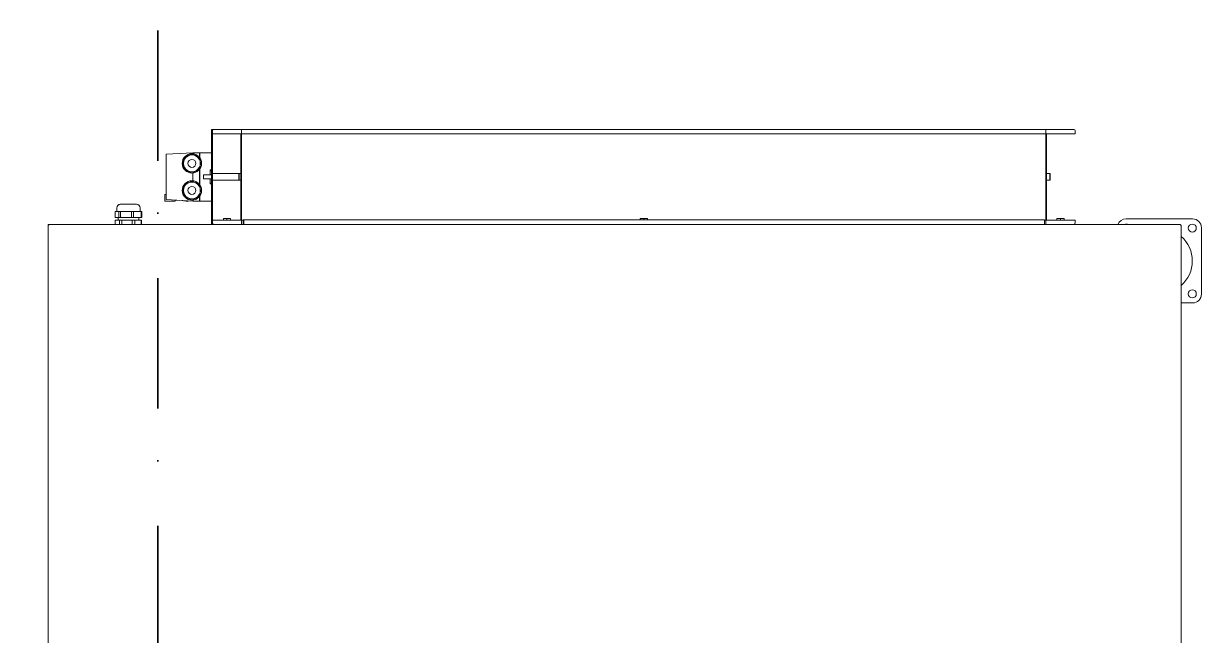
# Model space of a CAD drawing. Header units: millimetres. Extents: x 1322820 to 1391563, y 1051909 to 1098256.
# Drawn here: x 1365897 to 1367490, y 1083655 to 1084484 of the extents above; entities that cross this region are included whole.
import ezdxf
from ezdxf.enums import TextEntityAlignment as Align

# ---------------------------------------------------------------- set-up
doc = ezdxf.new("R2010")
doc.units = ezdxf.units.MM
doc.header["$MEASUREMENT"] = 0
doc.linetypes.add('AStair_dashed', pattern=[1800, 800, -1000])
doc.linetypes.add('Dot & Dashed', pattern=[335.138881, 176.388884, -88.194442, 0, -70.555556])
doc.layers.get('0').update_dxf_attribs({"true_color": 0x787878})
for name, color, linetype, lineweight, true_color in [('instalatii - echipamente_Pen_No__21', 7, 'Continuous', 20, 0x787878), ('New_arhitectura - axe_Pen_No__201', 7, 'Continuous', 35, 0x787878), ('New_instalatii - echipamente_Pen_No__21', 7, 'Continuous', 20, 0x787878)]:
    doc.layers.add(name, color=color, linetype=linetype, lineweight=lineweight, true_color=true_color)
doc.layers.add('New_arhitectura - axe', color=7, linetype='Continuous', true_color=0x787878)
doc.styles.add('GENERATED_STYLE_1', font='arialbd.ttf')

# ---------------------------------------------------------------- blocks, each defined once
blk = doc.blocks.new('Standard grid marker')
at = {"layer": 'New_arhitectura - axe_Pen_No__201', "linetype": 'Dot & Dashed', "lineweight": 35}
blk.add_line((1000, 0), (43350, 0), dxfattribs=at)
at = {"layer": 'New_arhitectura - axe_Pen_No__201', "lineweight": 35, "style": 'GENERATED_STYLE_1'}
for tag, p in [('AC_MarkerText_1_0', (-106.1, 7.1)), ('AC_MarkerText_1_1', (44456, 7.1))]:
    blk.add_attdef(tag, text='', height=125, rotation=270, dxfattribs=at).set_placement(p, align=Align.MIDDLE_CENTER)
blk = doc.blocks.new('terasa')
at = {"layer": 'instalatii - echipamente_Pen_No__21', "linetype": 'Continuous', "lineweight": 20}
for p, q in [((1366152.467, 1084340.43), (1366151.478, 1084340.43)), ((1366151.478, 1084211.858), (1366151.478, 1084340.43)), ((1366152.467, 1084340.43), (1366152.467, 1084338.452)), ((1366152.467, 1084338.452), (1366152.467, 1084334.496)), ((1366154.445, 1084334.496), (1366152.467, 1084334.496)), ((1366152.467, 1084334.496), (1366152.467, 1084217.792)), ((1366192.028, 1084340.43), (1366154.445, 1084340.43)), ((1366154.445, 1084334.496), (1366192.028, 1084334.496)), ((1366191.039, 1084334.496), (1366191.039, 1084217.792)), ((1366192.028, 1084340.43), (1367279.94, 1084340.43)), ((1366192.028, 1084338.452), (1366192.028, 1084340.43)), ((1366192.028, 1084340.43), (1366192.028, 1084338.452)), ((1366192.028, 1084334.496), (1366192.028, 1084338.452)), ((1366192.028, 1084338.452), (1366192.028, 1084334.496)), ((1367279.94, 1084334.496), (1366192.028, 1084334.496)), ((1366192.028, 1084217.792), (1366192.028, 1084334.496)), ((1367279.94, 1084338.452), (1367279.94, 1084340.43)), ((1367279.94, 1084338.452), (1367279.94, 1084340.43)), ((1367317.522, 1084340.43), (1367279.94, 1084340.43)), ((1367279.94, 1084338.452), (1367279.94, 1084334.496)), ((1367279.94, 1084338.452), (1367279.94, 1084334.496)), ((1367279.94, 1084334.496), (1367279.94, 1084217.792)), ((1367279.94, 1084334.496), (1367317.522, 1084334.496)), ((1367280.929, 1084217.792), (1367280.929, 1084334.496)), ((1367319.5, 1084334.496), (1367317.522, 1084334.496)), ((1367319.5, 1084334.496), (1367319.5, 1084338.452)), ((1366126.258, 1084308.782), (1366090.159, 1084306.89)), ((1366090.159, 1084306.89), (1366090.159, 1084245.399)), ((1366119.088, 1084304.291), (1366114.885, 1084301.864)), ((1366117.637, 1084303.836), (1366117.305, 1084303.261)), ((1366123.291, 1084306.717), (1366119.088, 1084304.291)), ((1366120.871, 1084305.32), (1366120.207, 1084305.32)), ((1366135.159, 1084308.782), (1366126.258, 1084308.782)), ((1366126.258, 1084307.461), (1366126.258, 1084308.782)), ((1366130.462, 1084304.291), (1366126.258, 1084306.717)), ((1366129.343, 1084305.32), (1366128.679, 1084305.32)), ((1366134.665, 1084301.864), (1366130.462, 1084304.291)), ((1366132.244, 1084303.261), (1366131.912, 1084303.836)), ((1366135.159, 1084302.434), (1366135.159, 1084308.782)), ((1366135.159, 1084308.782), (1366135.654, 1084308.782)), ((1366135.654, 1084308.782), (1366135.654, 1084301.746)), ((1366151.478, 1084308.782), (1366135.654, 1084308.782)), ((1366113.401, 1084296.499), (1366113.069, 1084295.924)), ((1366113.069, 1084292.957), (1366113.401, 1084292.382)), ((1366113.401, 1084299.294), (1366113.401, 1084294.441)), ((1366113.401, 1084294.441), (1366113.401, 1084289.587)), ((1366114.885, 1084287.018), (1366119.088, 1084284.591)), ((1366117.305, 1084285.62), (1366117.637, 1084285.045)), ((1366119.088, 1084284.591), (1366123.291, 1084282.164)), ((1366120.207, 1084283.562), (1366120.871, 1084283.562)), ((1366126.258, 1084282.164), (1366130.462, 1084284.591)), ((1366128.679, 1084283.562), (1366129.343, 1084283.562)), ((1366130.462, 1084284.591), (1366134.665, 1084287.018)), ((1366131.912, 1084285.045), (1366132.244, 1084285.62)), ((1366135.159, 1084265.84), (1366135.159, 1084286.448)), ((1366135.654, 1084287.135), (1366135.654, 1084265.153)), ((1366136.148, 1084294.441), (1366136.148, 1084299.294)), ((1366136.48, 1084295.924), (1366136.148, 1084296.499)), ((1366136.148, 1084289.587), (1366136.148, 1084294.441)), ((1366136.148, 1084292.382), (1366136.48, 1084292.957)), ((1366149.5, 1084285.54), (1366151.478, 1084285.54)), ((1366149.5, 1084284.551), (1366149.5, 1084285.54)), ((1366149.5, 1084278.864), (1366149.5, 1084284.551)), ((1366151.478, 1084284.551), (1366149.5, 1084284.551)), ((1366119.088, 1084267.697), (1366114.885, 1084265.271)), ((1366123.291, 1084270.124), (1366119.088, 1084267.697)), ((1366120.871, 1084268.727), (1366120.207, 1084268.727)), ((1366126.258, 1084270.868), (1366126.258, 1084281.421)), ((1366130.462, 1084267.697), (1366126.258, 1084270.124)), ((1366129.343, 1084268.727), (1366128.679, 1084268.727)), ((1366134.665, 1084265.271), (1366130.462, 1084267.697)), ((1366140.599, 1084273.424), (1366140.599, 1084278.864)), ((1366140.599, 1084278.864), (1366149.5, 1084278.864)), ((1366149.5, 1084273.424), (1366140.599, 1084273.424)), ((1366149.5, 1084278.864), (1366151.478, 1084278.864)), ((1366149.5, 1084267.738), (1366149.5, 1084273.424)), ((1366151.478, 1084273.424), (1366149.5, 1084273.424)), ((1366149.5, 1084266.749), (1366149.5, 1084267.738)), ((1366151.478, 1084267.738), (1366149.5, 1084267.738)), ((1366152.467, 1084280.595), (1366188.566, 1084280.595)), ((1366152.467, 1084271.694), (1366188.566, 1084271.694)), ((1366188.072, 1084280.1), (1366188.566, 1084280.595)), ((1366188.072, 1084272.188), (1366188.072, 1084280.1)), ((1366188.072, 1084272.188), (1366188.566, 1084271.694)), ((1366188.566, 1084280.595), (1366188.566, 1084271.694)), ((1366188.566, 1084280.595), (1366191.039, 1084280.595)), ((1366188.566, 1084271.694), (1366191.039, 1084271.694)), ((1367280.929, 1084280.595), (1367285.379, 1084280.595)), ((1367280.929, 1084271.694), (1367285.379, 1084271.694)), ((1367285.379, 1084271.694), (1367285.379, 1084280.595)), ((1367285.874, 1084280.1), (1367285.379, 1084280.595)), ((1367285.874, 1084272.188), (1367285.379, 1084271.694)), ((1367285.874, 1084280.1), (1367285.874, 1084272.188)), ((1366088.181, 1084252.322), (1366090.159, 1084252.322)), ((1366088.181, 1084243.421), (1366088.181, 1084252.322)), ((1366113.401, 1084259.906), (1366113.069, 1084259.331)), ((1366113.069, 1084256.364), (1366113.401, 1084255.789)), ((1366113.401, 1084262.701), (1366113.401, 1084257.847)), ((1366113.401, 1084257.847), (1366113.401, 1084252.994)), ((1366117.637, 1084267.243), (1366117.305, 1084266.668)), ((1366132.244, 1084266.668), (1366131.912, 1084267.243)), ((1366136.148, 1084257.847), (1366136.148, 1084262.701)), ((1366136.48, 1084259.331), (1366136.148, 1084259.906)), ((1366136.148, 1084252.994), (1366136.148, 1084257.847)), ((1366136.148, 1084255.789), (1366136.48, 1084256.364)), ((1366151.478, 1084266.749), (1366149.5, 1084266.749)), ((1366028.099, 1084239.056), (1366049.857, 1084239.056)), ((1366102.028, 1084243.421), (1366088.181, 1084243.421)), ((1366126.258, 1084243.507), (1366090.159, 1084245.399)), ((1366102.028, 1084244.777), (1366102.028, 1084243.421)), ((1366117.33, 1084243.975), (1366113.401, 1084243.975)), ((1366114.885, 1084250.424), (1366119.088, 1084247.998)), ((1366117.305, 1084249.027), (1366117.637, 1084248.452)), ((1366119.088, 1084247.998), (1366123.291, 1084245.571)), ((1366120.207, 1084246.968), (1366120.871, 1084246.968)), ((1366126.258, 1084245.571), (1366130.462, 1084247.998)), ((1366126.258, 1084243.507), (1366126.258, 1084244.827)), ((1366135.159, 1084243.507), (1366126.258, 1084243.507)), ((1366128.679, 1084246.968), (1366129.343, 1084246.968)), ((1366130.462, 1084247.998), (1366134.665, 1084250.424)), ((1366131.912, 1084248.452), (1366132.244, 1084249.027)), ((1366135.159, 1084243.507), (1366135.159, 1084249.855)), ((1366135.654, 1084243.507), (1366135.159, 1084243.507)), ((1366135.654, 1084250.542), (1366135.654, 1084243.507)), ((1366151.478, 1084243.507), (1366135.654, 1084243.507)), ((1366021.069, 1084229.166), (1366020.929, 1084229.166)), ((1366020.929, 1084221.254), (1366020.929, 1084229.166)), ((1366020.929, 1084229.166), (1366020.929, 1084229.166)), ((1366020.929, 1084221.254), (1366020.929, 1084229.166)), ((1366021.069, 1084221.254), (1366020.929, 1084221.254)), ((1366020.929, 1084221.254), (1366020.929, 1084221.254)), ((1366025.875, 1084229.166), (1366021.069, 1084229.166)), ((1366021.069, 1084221.254), (1366021.069, 1084229.166)), ((1366025.875, 1084221.254), (1366021.069, 1084221.254)), ((1366023.154, 1084229.166), (1366023.154, 1084234.111)), ((1366025.132, 1084217.792), (1366025.132, 1084221.254)), ((1366025.875, 1084229.166), (1366028.08, 1084229.166)), ((1366025.875, 1084221.254), (1366025.875, 1084229.166)), ((1366025.875, 1084221.254), (1366028.08, 1084221.254)), ((1366043.177, 1084229.166), (1366028.08, 1084229.166)), ((1366028.08, 1084221.254), (1366028.08, 1084229.166)), ((1366043.177, 1084221.254), (1366028.08, 1084221.254)), ((1366043.177, 1084229.166), (1366045.99, 1084229.166)), ((1366043.177, 1084221.254), (1366043.177, 1084229.166)), ((1366043.177, 1084221.254), (1366045.99, 1084221.254)), ((1366056.28, 1084229.166), (1366045.99, 1084229.166)), ((1366045.99, 1084221.254), (1366045.99, 1084229.166)), ((1366056.28, 1084221.254), (1366045.99, 1084221.254)), ((1366052.824, 1084217.792), (1366052.824, 1084221.254)), ((1366054.802, 1084229.166), (1366054.802, 1084234.111)), ((1366056.28, 1084229.166), (1366056.888, 1084229.166)), ((1366056.28, 1084221.254), (1366056.28, 1084229.166)), ((1366056.28, 1084221.254), (1366056.888, 1084221.254)), ((1366056.888, 1084221.254), (1366056.888, 1084229.166)), ((1366056.888, 1084229.166), (1366057.028, 1084229.166)), ((1366056.888, 1084221.254), (1366057.028, 1084221.254)), ((1366057.028, 1084221.254), (1366057.028, 1084229.166)), ((1366169.774, 1084219.968), (1366167.302, 1084219.968)), ((1366174.719, 1084219.968), (1366169.774, 1084219.968)), ((1366177.192, 1084219.968), (1366174.719, 1084219.968)), ((1366733.51, 1084219.968), (1366731.039, 1084219.968)), ((1366738.456, 1084219.968), (1366733.51, 1084219.968)), ((1366740.929, 1084219.968), (1366738.456, 1084219.968)), ((1367297.247, 1084219.968), (1367294.775, 1084219.968)), ((1367302.192, 1084219.968), (1367297.247, 1084219.968)), ((1367304.665, 1084219.968), (1367302.192, 1084219.968)), ((1365930.187, 1082827.243), (1365930.187, 1084210.602)), ((1365931.444, 1084211.858), (1367461.897, 1084211.858)), ((1366021.176, 1084211.858), (1366021.176, 1084217.792)), ((1366026.645, 1084217.792), (1366021.178, 1084217.792)), ((1366021.178, 1084211.858), (1366021.178, 1084217.792)), ((1366026.645, 1084217.792), (1366029.819, 1084217.792)), ((1366026.645, 1084211.858), (1366026.645, 1084217.792)), ((1366043.929, 1084217.792), (1366029.819, 1084217.792)), ((1366029.819, 1084211.858), (1366029.819, 1084217.792)), ((1366043.929, 1084217.792), (1366047.618, 1084217.792)), ((1366043.929, 1084211.858), (1366043.929, 1084217.792)), ((1366047.618, 1084211.858), (1366047.618, 1084217.792)), ((1366056.263, 1084217.792), (1366047.618, 1084217.792)), ((1366056.263, 1084217.792), (1366056.778, 1084217.792)), ((1366056.263, 1084211.858), (1366056.263, 1084217.792)), ((1366056.778, 1084211.858), (1366056.778, 1084217.792)), ((1366056.78, 1084211.858), (1366056.78, 1084217.792)), ((1366152.467, 1084217.792), (1366152.467, 1084213.836)), ((1366152.467, 1084217.792), (1366154.445, 1084217.792)), ((1366152.467, 1084213.836), (1366152.467, 1084211.858)), ((1366192.028, 1084217.792), (1366154.445, 1084217.792)), ((1366167.302, 1084217.792), (1366167.302, 1084219.527)), ((1366172.247, 1084217.792), (1366172.247, 1084219.527)), ((1366177.192, 1084217.792), (1366177.192, 1084219.527)), ((1366177.193, 1084217.792), (1366177.193, 1084219.527)), ((1366192.028, 1084217.792), (1366194.006, 1084217.792)), ((1366192.028, 1084213.836), (1366192.028, 1084217.792)), ((1366192.028, 1084213.836), (1366192.028, 1084217.792)), ((1366192.028, 1084213.836), (1366192.028, 1084211.858)), ((1366192.028, 1084213.836), (1366192.028, 1084211.858)), ((1366194.995, 1084217.99), (1366194.006, 1084217.99)), ((1366194.006, 1084217.99), (1366194.006, 1084211.858)), ((1366194.995, 1084211.858), (1366194.995, 1084217.99)), ((1366194.995, 1084217.99), (1366195.044, 1084217.99)), ((1366195.044, 1084217.99), (1366195.094, 1084217.99)), ((1366195.094, 1084217.99), (1366195.094, 1084211.858)), ((1366195.094, 1084217.99), (1367276.923, 1084217.99)), ((1366731.038, 1084217.99), (1366731.038, 1084219.527)), ((1366735.983, 1084217.99), (1366735.983, 1084219.527)), ((1366740.928, 1084217.99), (1366740.928, 1084219.527)), ((1366740.929, 1084217.99), (1366740.929, 1084219.527)), ((1367277.96, 1084217.99), (1367276.923, 1084217.99)), ((1367277.962, 1084217.99), (1367277.962, 1084211.858)), ((1367277.962, 1084217.792), (1367279.94, 1084217.792)), ((1367279.94, 1084217.792), (1367279.94, 1084213.836)), ((1367317.522, 1084217.792), (1367279.94, 1084217.792)), ((1367279.94, 1084213.836), (1367279.94, 1084217.792)), ((1367279.94, 1084213.836), (1367279.94, 1084211.858)), ((1367279.94, 1084211.858), (1367279.94, 1084213.836)), ((1367294.775, 1084217.792), (1367294.775, 1084219.527)), ((1367299.72, 1084217.792), (1367299.72, 1084219.527)), ((1367304.665, 1084217.792), (1367304.665, 1084219.527)), ((1367317.522, 1084217.792), (1367319.5, 1084217.792)), ((1367319.5, 1084213.836), (1367319.5, 1084217.792)), ((1367478.484, 1084219.276), (1367388.484, 1084219.276)), ((1367461.897, 1084211.858), (1367461.918, 1084211.858)), ((1367461.918, 1084210.622), (1367461.918, 1084211.858)), ((1367463.154, 1084210.622), (1367461.918, 1084210.622)), ((1367463.154, 1084210.622), (1367463.154, 1084210.602)), ((1367463.154, 1084210.602), (1367463.154, 1082827.243)), ((1367490.352, 1084117.408), (1367490.352, 1084207.408)), ((1367463.154, 1084105.54), (1367478.484, 1084105.54))]:
    blk.add_line(p, q, dxfattribs=at)
at = {"layer": 'instalatii - echipamente_Pen_No__21', "linetype": 'Continuous', "lineweight": 20, "flags": 128}
for points in [[(1366169.774, 1084219.968), (1366169.583, 1084219.968), (1366169.553, 1084219.968), (1366169.52, 1084219.968), (1366169.485, 1084219.968), (1366169.447, 1084219.968), (1366169.406, 1084219.967), (1366169.364, 1084219.966), (1366169.319, 1084219.965), (1366169.272, 1084219.964), (1366169.223, 1084219.962), (1366169.173, 1084219.959), (1366169.121, 1084219.956), (1366169.067, 1084219.953), (1366169.012, 1084219.948), (1366168.956, 1084219.943), (1366168.898, 1084219.937), (1366168.84, 1084219.931), (1366168.78, 1084219.923), (1366168.72, 1084219.915), (1366168.659, 1084219.905), (1366168.597, 1084219.895), (1366168.535, 1084219.883), (1366168.473, 1084219.871), (1366168.411, 1084219.857), (1366168.348, 1084219.843), (1366168.287, 1084219.828), (1366168.225, 1084219.813), (1366168.164, 1084219.797), (1366168.105, 1084219.781), (1366168.046, 1084219.764), (1366167.988, 1084219.748), (1366167.932, 1084219.731), (1366167.878, 1084219.715), (1366167.825, 1084219.698), (1366167.774, 1084219.683), (1366167.726, 1084219.667), (1366167.68, 1084219.652), (1366167.636, 1084219.638), (1366167.595, 1084219.624), (1366167.557, 1084219.612), (1366167.302, 1084219.527)], [(1366167.302, 1084219.527), (1366167.302, 1084219.6), (1366167.302, 1084219.612), (1366167.302, 1084219.624), (1366167.302, 1084219.638), (1366167.302, 1084219.652), (1366167.302, 1084219.667), (1366167.302, 1084219.682), (1366167.302, 1084219.698), (1366167.302, 1084219.715), (1366167.302, 1084219.731), (1366167.302, 1084219.748), (1366167.302, 1084219.764), (1366167.302, 1084219.78), (1366167.302, 1084219.797), (1366167.302, 1084219.813), (1366167.302, 1084219.828), (1366167.302, 1084219.843), (1366167.302, 1084219.857), (1366167.302, 1084219.871), (1366167.302, 1084219.883), (1366167.302, 1084219.895), (1366167.302, 1084219.905), (1366167.302, 1084219.923), (1366167.302, 1084219.937), (1366167.302, 1084219.948), (1366167.302, 1084219.959)], [(1366172.247, 1084219.527), (1366172.026, 1084219.6), (1366171.991, 1084219.612), (1366171.953, 1084219.624), (1366171.912, 1084219.638), (1366171.869, 1084219.652), (1366171.823, 1084219.667), (1366171.774, 1084219.683), (1366171.723, 1084219.698), (1366171.671, 1084219.715), (1366171.616, 1084219.731), (1366171.56, 1084219.748), (1366171.503, 1084219.764), (1366171.444, 1084219.781), (1366171.384, 1084219.797), (1366171.323, 1084219.813), (1366171.262, 1084219.828), (1366171.2, 1084219.843), (1366171.138, 1084219.857), (1366171.075, 1084219.871), (1366171.013, 1084219.883), (1366170.951, 1084219.895), (1366170.89, 1084219.905), (1366170.829, 1084219.915), (1366170.768, 1084219.923), (1366170.709, 1084219.931), (1366170.65, 1084219.937), (1366170.593, 1084219.943), (1366170.536, 1084219.948), (1366170.481, 1084219.953), (1366170.428, 1084219.956), (1366170.376, 1084219.959), (1366170.325, 1084219.962), (1366170.276, 1084219.964), (1366170.23, 1084219.965), (1366170.185, 1084219.966), (1366170.142, 1084219.967), (1366170.102, 1084219.968), (1366170.064, 1084219.968), (1366170.028, 1084219.968), (1366169.996, 1084219.968), (1366169.774, 1084219.968)], [(1366174.719, 1084219.968), (1366174.528, 1084219.968), (1366174.498, 1084219.968), (1366174.465, 1084219.968), (1366174.43, 1084219.968), (1366174.392, 1084219.968), (1366174.351, 1084219.967), (1366174.309, 1084219.966), (1366174.264, 1084219.965), (1366174.217, 1084219.964), (1366174.168, 1084219.962), (1366174.118, 1084219.959), (1366174.066, 1084219.956), (1366174.012, 1084219.953), (1366173.957, 1084219.948), (1366173.901, 1084219.943), (1366173.843, 1084219.937), (1366173.785, 1084219.931), (1366173.725, 1084219.923), (1366173.665, 1084219.915), (1366173.604, 1084219.905), (1366173.542, 1084219.895), (1366173.48, 1084219.883), (1366173.418, 1084219.871), (1366173.355, 1084219.857), (1366173.293, 1084219.843), (1366173.231, 1084219.828), (1366173.17, 1084219.813), (1366173.109, 1084219.797), (1366173.049, 1084219.781), (1366172.991, 1084219.764), (1366172.933, 1084219.748), (1366172.877, 1084219.731), (1366172.822, 1084219.715), (1366172.77, 1084219.698), (1366172.719, 1084219.683), (1366172.671, 1084219.667), (1366172.624, 1084219.652), (1366172.581, 1084219.638), (1366172.54, 1084219.624), (1366172.502, 1084219.612), (1366172.247, 1084219.527)], [(1366177.192, 1084219.527), (1366176.971, 1084219.6), (1366176.936, 1084219.612), (1366176.899, 1084219.624), (1366176.858, 1084219.638), (1366176.814, 1084219.652), (1366176.768, 1084219.667), (1366176.72, 1084219.683), (1366176.669, 1084219.698), (1366176.616, 1084219.715), (1366176.562, 1084219.731), (1366176.506, 1084219.748), (1366176.448, 1084219.764), (1366176.389, 1084219.781), (1366176.329, 1084219.797), (1366176.269, 1084219.813), (1366176.207, 1084219.828), (1366176.145, 1084219.843), (1366176.083, 1084219.857), (1366176.021, 1084219.871), (1366175.958, 1084219.883), (1366175.896, 1084219.895), (1366175.835, 1084219.905), (1366175.774, 1084219.915), (1366175.714, 1084219.923), (1366175.654, 1084219.931), (1366175.595, 1084219.937), (1366175.538, 1084219.943), (1366175.482, 1084219.948), (1366175.426, 1084219.953), (1366175.373, 1084219.956), (1366175.321, 1084219.959), (1366175.27, 1084219.962), (1366175.222, 1084219.964), (1366175.175, 1084219.965), (1366175.13, 1084219.966), (1366175.087, 1084219.967), (1366175.047, 1084219.968), (1366175.009, 1084219.968), (1366174.974, 1084219.968), (1366174.941, 1084219.968), (1366174.719, 1084219.968)], [(1366177.192, 1084219.968), (1366177.192, 1084219.956), (1366177.192, 1084219.943), (1366177.192, 1084219.931), (1366177.192, 1084219.915), (1366177.192, 1084219.895), (1366177.192, 1084219.883), (1366177.192, 1084219.871), (1366177.192, 1084219.857), (1366177.192, 1084219.843), (1366177.192, 1084219.828), (1366177.192, 1084219.813), (1366177.192, 1084219.797), (1366177.192, 1084219.781), (1366177.192, 1084219.764), (1366177.192, 1084219.748), (1366177.192, 1084219.731), (1366177.192, 1084219.715), (1366177.192, 1084219.698), (1366177.192, 1084219.683), (1366177.192, 1084219.667), (1366177.192, 1084219.652), (1366177.192, 1084219.638), (1366177.192, 1084219.624), (1366177.192, 1084219.612), (1366177.192, 1084219.527)], [(1366177.193, 1084219.527), (1366177.193, 1084219.6), (1366177.193, 1084219.612), (1366177.193, 1084219.624), (1366177.193, 1084219.638), (1366177.193, 1084219.652), (1366177.193, 1084219.667), (1366177.193, 1084219.683), (1366177.193, 1084219.698), (1366177.193, 1084219.715), (1366177.193, 1084219.731), (1366177.193, 1084219.748), (1366177.193, 1084219.764), (1366177.193, 1084219.781), (1366177.193, 1084219.797), (1366177.193, 1084219.813), (1366177.193, 1084219.828), (1366177.193, 1084219.843), (1366177.193, 1084219.857), (1366177.193, 1084219.871), (1366177.193, 1084219.883), (1366177.193, 1084219.895), (1366177.193, 1084219.905), (1366177.193, 1084219.923), (1366177.193, 1084219.937), (1366177.193, 1084219.948), (1366177.193, 1084219.959)], [(1366733.51, 1084219.968), (1366733.319, 1084219.968), (1366733.289, 1084219.968), (1366733.256, 1084219.968), (1366733.221, 1084219.968), (1366733.183, 1084219.968), (1366733.143, 1084219.967), (1366733.1, 1084219.966), (1366733.055, 1084219.965), (1366733.008, 1084219.964), (1366732.96, 1084219.962), (1366732.909, 1084219.959), (1366732.857, 1084219.956), (1366732.803, 1084219.953), (1366732.748, 1084219.948), (1366732.692, 1084219.943), (1366732.634, 1084219.937), (1366732.576, 1084219.931), (1366732.516, 1084219.923), (1366732.456, 1084219.915), (1366732.395, 1084219.905), (1366732.334, 1084219.895), (1366732.272, 1084219.883), (1366732.209, 1084219.871), (1366732.147, 1084219.857), (1366732.085, 1084219.843), (1366732.023, 1084219.828), (1366731.961, 1084219.813), (1366731.901, 1084219.797), (1366731.841, 1084219.781), (1366731.782, 1084219.764), (1366731.725, 1084219.748), (1366731.668, 1084219.731), (1366731.614, 1084219.715), (1366731.561, 1084219.698), (1366731.511, 1084219.683), (1366731.462, 1084219.667), (1366731.416, 1084219.652), (1366731.372, 1084219.638), (1366731.332, 1084219.624), (1366731.294, 1084219.612), (1366731.038, 1084219.527)], [(1366731.038, 1084219.527), (1366731.038, 1084219.6), (1366731.038, 1084219.612), (1366731.038, 1084219.624), (1366731.038, 1084219.638), (1366731.038, 1084219.652), (1366731.038, 1084219.667), (1366731.038, 1084219.682), (1366731.038, 1084219.698), (1366731.038, 1084219.715), (1366731.038, 1084219.731), (1366731.038, 1084219.748), (1366731.038, 1084219.764), (1366731.038, 1084219.78), (1366731.038, 1084219.797), (1366731.038, 1084219.813), (1366731.038, 1084219.828), (1366731.038, 1084219.843), (1366731.038, 1084219.857), (1366731.038, 1084219.871), (1366731.038, 1084219.883), (1366731.038, 1084219.895), (1366731.038, 1084219.905), (1366731.038, 1084219.923), (1366731.038, 1084219.937), (1366731.038, 1084219.948), (1366731.038, 1084219.959)], [(1366735.983, 1084219.527), (1366735.762, 1084219.6), (1366735.727, 1084219.612), (1366735.689, 1084219.624), (1366735.649, 1084219.638), (1366735.605, 1084219.652), (1366735.559, 1084219.667), (1366735.51, 1084219.683), (1366735.46, 1084219.698), (1366735.407, 1084219.715), (1366735.353, 1084219.731), (1366735.296, 1084219.748), (1366735.239, 1084219.764), (1366735.18, 1084219.781), (1366735.12, 1084219.797), (1366735.06, 1084219.813), (1366734.998, 1084219.828), (1366734.936, 1084219.843), (1366734.874, 1084219.857), (1366734.812, 1084219.871), (1366734.749, 1084219.883), (1366734.687, 1084219.895), (1366734.626, 1084219.905), (1366734.565, 1084219.915), (1366734.505, 1084219.923), (1366734.445, 1084219.931), (1366734.387, 1084219.937), (1366734.329, 1084219.943), (1366734.273, 1084219.948), (1366734.218, 1084219.953), (1366734.164, 1084219.956), (1366734.112, 1084219.959), (1366734.061, 1084219.962), (1366734.013, 1084219.964), (1366733.966, 1084219.965), (1366733.921, 1084219.966), (1366733.878, 1084219.967), (1366733.838, 1084219.968), (1366733.8, 1084219.968), (1366733.765, 1084219.968), (1366733.732, 1084219.968), (1366733.51, 1084219.968)], [(1366738.456, 1084219.968), (1366738.264, 1084219.968), (1366738.234, 1084219.968), (1366738.201, 1084219.968), (1366738.166, 1084219.968), (1366738.128, 1084219.968), (1366738.088, 1084219.967), (1366738.045, 1084219.966), (1366738, 1084219.965), (1366737.953, 1084219.964), (1366737.905, 1084219.962), (1366737.854, 1084219.959), (1366737.802, 1084219.956), (1366737.748, 1084219.953), (1366737.693, 1084219.948), (1366737.637, 1084219.943), (1366737.579, 1084219.937), (1366737.521, 1084219.931), (1366737.461, 1084219.923), (1366737.401, 1084219.915), (1366737.34, 1084219.905), (1366737.278, 1084219.895), (1366737.216, 1084219.883), (1366737.154, 1084219.871), (1366737.092, 1084219.857), (1366737.03, 1084219.843), (1366736.968, 1084219.828), (1366736.906, 1084219.813), (1366736.846, 1084219.797), (1366736.786, 1084219.781), (1366736.727, 1084219.764), (1366736.669, 1084219.748), (1366736.613, 1084219.731), (1366736.559, 1084219.715), (1366736.506, 1084219.698), (1366736.455, 1084219.683), (1366736.407, 1084219.667), (1366736.361, 1084219.652), (1366736.317, 1084219.638), (1366736.276, 1084219.624), (1366736.238, 1084219.612), (1366735.983, 1084219.527)], [(1366740.928, 1084219.527), (1366740.707, 1084219.6), (1366740.673, 1084219.612), (1366740.635, 1084219.624), (1366740.594, 1084219.638), (1366740.55, 1084219.652), (1366740.504, 1084219.667), (1366740.456, 1084219.683), (1366740.405, 1084219.698), (1366740.352, 1084219.715), (1366740.298, 1084219.731), (1366740.242, 1084219.748), (1366740.184, 1084219.764), (1366740.125, 1084219.781), (1366740.066, 1084219.797), (1366740.005, 1084219.813), (1366739.943, 1084219.828), (1366739.882, 1084219.843), (1366739.819, 1084219.857), (1366739.757, 1084219.871), (1366739.695, 1084219.883), (1366739.633, 1084219.895), (1366739.571, 1084219.905), (1366739.51, 1084219.915), (1366739.45, 1084219.923), (1366739.39, 1084219.931), (1366739.332, 1084219.937), (1366739.274, 1084219.943), (1366739.218, 1084219.948), (1366739.163, 1084219.953), (1366739.109, 1084219.956), (1366739.057, 1084219.959), (1366739.006, 1084219.962), (1366738.958, 1084219.964), (1366738.911, 1084219.965), (1366738.866, 1084219.966), (1366738.824, 1084219.967), (1366738.783, 1084219.968), (1366738.745, 1084219.968), (1366738.71, 1084219.968), (1366738.677, 1084219.968), (1366738.456, 1084219.968)], [(1366740.929, 1084219.968), (1366740.929, 1084219.956), (1366740.929, 1084219.943), (1366740.929, 1084219.931), (1366740.929, 1084219.915), (1366740.928, 1084219.895), (1366740.928, 1084219.883), (1366740.928, 1084219.871), (1366740.928, 1084219.857), (1366740.928, 1084219.843), (1366740.928, 1084219.828), (1366740.928, 1084219.813), (1366740.928, 1084219.797), (1366740.928, 1084219.781), (1366740.928, 1084219.764), (1366740.928, 1084219.748), (1366740.928, 1084219.731), (1366740.928, 1084219.715), (1366740.928, 1084219.698), (1366740.928, 1084219.683), (1366740.928, 1084219.667), (1366740.928, 1084219.652), (1366740.928, 1084219.638), (1366740.928, 1084219.624), (1366740.928, 1084219.612), (1366740.928, 1084219.527)], [(1366740.929, 1084219.527), (1366740.929, 1084219.6), (1366740.929, 1084219.612), (1366740.929, 1084219.624), (1366740.929, 1084219.638), (1366740.929, 1084219.652), (1366740.929, 1084219.667), (1366740.929, 1084219.683), (1366740.929, 1084219.698), (1366740.929, 1084219.715), (1366740.929, 1084219.731), (1366740.929, 1084219.748), (1366740.929, 1084219.764), (1366740.929, 1084219.781), (1366740.929, 1084219.797), (1366740.929, 1084219.813), (1366740.929, 1084219.828), (1366740.929, 1084219.843), (1366740.929, 1084219.857), (1366740.929, 1084219.871), (1366740.929, 1084219.883), (1366740.929, 1084219.895), (1366740.929, 1084219.905), (1366740.929, 1084219.923), (1366740.929, 1084219.937), (1366740.929, 1084219.948), (1366740.929, 1084219.959)], [(1367297.247, 1084219.968), (1367297.056, 1084219.968), (1367297.026, 1084219.968), (1367296.993, 1084219.968), (1367296.958, 1084219.968), (1367296.92, 1084219.968), (1367296.879, 1084219.967), (1367296.837, 1084219.966), (1367296.792, 1084219.965), (1367296.745, 1084219.964), (1367296.696, 1084219.962), (1367296.646, 1084219.959), (1367296.594, 1084219.956), (1367296.54, 1084219.953), (1367296.485, 1084219.948), (1367296.429, 1084219.943), (1367296.371, 1084219.937), (1367296.313, 1084219.931), (1367296.253, 1084219.923), (1367296.193, 1084219.915), (1367296.132, 1084219.905), (1367296.07, 1084219.895), (1367296.008, 1084219.883), (1367295.946, 1084219.871), (1367295.884, 1084219.857), (1367295.821, 1084219.843), (1367295.76, 1084219.828), (1367295.698, 1084219.813), (1367295.637, 1084219.797), (1367295.578, 1084219.781), (1367295.519, 1084219.764), (1367295.461, 1084219.748), (1367295.405, 1084219.731), (1367295.351, 1084219.715), (1367295.298, 1084219.698), (1367295.247, 1084219.683), (1367295.199, 1084219.667), (1367295.153, 1084219.652), (1367295.109, 1084219.638), (1367295.068, 1084219.624), (1367295.03, 1084219.612), (1367294.775, 1084219.527)], [(1367294.775, 1084219.527), (1367294.775, 1084219.6), (1367294.775, 1084219.612), (1367294.775, 1084219.624), (1367294.775, 1084219.638), (1367294.775, 1084219.652), (1367294.775, 1084219.667), (1367294.775, 1084219.683), (1367294.775, 1084219.698), (1367294.775, 1084219.715), (1367294.775, 1084219.731), (1367294.775, 1084219.748), (1367294.775, 1084219.764), (1367294.775, 1084219.781), (1367294.775, 1084219.797), (1367294.775, 1084219.813), (1367294.775, 1084219.828), (1367294.775, 1084219.843), (1367294.775, 1084219.857), (1367294.775, 1084219.871), (1367294.775, 1084219.883), (1367294.775, 1084219.895), (1367294.775, 1084219.905), (1367294.775, 1084219.923), (1367294.775, 1084219.937), (1367294.775, 1084219.948), (1367294.775, 1084219.959)], [(1367299.72, 1084219.527), (1367299.499, 1084219.6), (1367299.464, 1084219.612), (1367299.426, 1084219.624), (1367299.386, 1084219.638), (1367299.342, 1084219.652), (1367299.296, 1084219.667), (1367299.247, 1084219.683), (1367299.197, 1084219.698), (1367299.144, 1084219.715), (1367299.09, 1084219.731), (1367299.033, 1084219.748), (1367298.976, 1084219.764), (1367298.917, 1084219.781), (1367298.857, 1084219.797), (1367298.797, 1084219.813), (1367298.735, 1084219.828), (1367298.673, 1084219.843), (1367298.611, 1084219.857), (1367298.549, 1084219.871), (1367298.486, 1084219.883), (1367298.424, 1084219.895), (1367298.363, 1084219.905), (1367298.302, 1084219.915), (1367298.242, 1084219.923), (1367298.182, 1084219.931), (1367298.123, 1084219.937), (1367298.066, 1084219.943), (1367298.01, 1084219.948), (1367297.954, 1084219.953), (1367297.901, 1084219.956), (1367297.849, 1084219.959), (1367297.798, 1084219.962), (1367297.75, 1084219.964), (1367297.703, 1084219.965), (1367297.658, 1084219.966), (1367297.615, 1084219.967), (1367297.575, 1084219.968), (1367297.537, 1084219.968), (1367297.502, 1084219.968), (1367297.469, 1084219.968), (1367297.247, 1084219.968)], [(1367302.192, 1084219.968), (1367302.001, 1084219.968), (1367301.971, 1084219.968), (1367301.938, 1084219.968), (1367301.903, 1084219.968), (1367301.865, 1084219.968), (1367301.824, 1084219.967), (1367301.782, 1084219.966), (1367301.737, 1084219.965), (1367301.69, 1084219.964), (1367301.642, 1084219.962), (1367301.591, 1084219.959), (1367301.539, 1084219.956), (1367301.485, 1084219.953), (1367301.43, 1084219.948), (1367301.374, 1084219.943), (1367301.316, 1084219.937), (1367301.258, 1084219.931), (1367301.198, 1084219.923), (1367301.138, 1084219.915), (1367301.077, 1084219.905), (1367301.015, 1084219.895), (1367300.953, 1084219.883), (1367300.891, 1084219.871), (1367300.829, 1084219.857), (1367300.767, 1084219.843), (1367300.705, 1084219.828), (1367300.643, 1084219.813), (1367300.582, 1084219.797), (1367300.523, 1084219.781), (1367300.464, 1084219.764), (1367300.406, 1084219.748), (1367300.35, 1084219.731), (1367300.296, 1084219.715), (1367300.243, 1084219.698), (1367300.192, 1084219.683), (1367300.144, 1084219.667), (1367300.098, 1084219.652), (1367300.054, 1084219.638), (1367300.013, 1084219.624), (1367299.975, 1084219.612), (1367299.72, 1084219.527)], [(1367304.665, 1084219.527), (1367304.444, 1084219.6), (1367304.409, 1084219.612), (1367304.371, 1084219.624), (1367304.331, 1084219.638), (1367304.287, 1084219.652), (1367304.241, 1084219.667), (1367304.192, 1084219.683), (1367304.142, 1084219.698), (1367304.089, 1084219.715), (1367304.035, 1084219.731), (1367303.979, 1084219.748), (1367303.921, 1084219.764), (1367303.862, 1084219.781), (1367303.802, 1084219.797), (1367303.742, 1084219.813), (1367303.68, 1084219.828), (1367303.618, 1084219.843), (1367303.556, 1084219.857), (1367303.494, 1084219.871), (1367303.432, 1084219.883), (1367303.37, 1084219.895), (1367303.308, 1084219.905), (1367303.247, 1084219.915), (1367303.187, 1084219.923), (1367303.127, 1084219.931), (1367303.069, 1084219.937), (1367303.011, 1084219.943), (1367302.955, 1084219.948), (1367302.9, 1084219.953), (1367302.846, 1084219.956), (1367302.794, 1084219.959), (1367302.743, 1084219.962), (1367302.695, 1084219.964), (1367302.648, 1084219.965), (1367302.603, 1084219.966), (1367302.56, 1084219.967), (1367302.52, 1084219.968), (1367302.482, 1084219.968), (1367302.447, 1084219.968), (1367302.414, 1084219.968), (1367302.192, 1084219.968)], [(1367304.665, 1084219.968), (1367304.665, 1084219.956), (1367304.665, 1084219.943), (1367304.665, 1084219.931), (1367304.665, 1084219.915), (1367304.665, 1084219.895), (1367304.665, 1084219.883), (1367304.665, 1084219.871), (1367304.665, 1084219.857), (1367304.665, 1084219.843), (1367304.665, 1084219.828), (1367304.665, 1084219.813), (1367304.665, 1084219.797), (1367304.665, 1084219.781), (1367304.665, 1084219.764), (1367304.665, 1084219.748), (1367304.665, 1084219.731), (1367304.665, 1084219.715), (1367304.665, 1084219.698), (1367304.665, 1084219.683), (1367304.665, 1084219.667), (1367304.665, 1084219.652), (1367304.665, 1084219.638), (1367304.665, 1084219.624), (1367304.665, 1084219.612), (1367304.665, 1084219.527)], [(1365931.423, 1084210.622), (1365931.332, 1084210.621), (1365931.318, 1084210.621), (1365931.302, 1084210.621), (1365931.285, 1084210.621), (1365931.267, 1084210.621), (1365931.248, 1084210.62), (1365931.228, 1084210.62), (1365931.207, 1084210.62), (1365931.186, 1084210.62), (1365931.163, 1084210.619), (1365931.139, 1084210.619), (1365931.115, 1084210.619), (1365931.091, 1084210.619), (1365931.066, 1084210.618), (1365931.04, 1084210.618), (1365931.014, 1084210.618), (1365930.988, 1084210.618), (1365930.962, 1084210.617), (1365930.935, 1084210.617), (1365930.908, 1084210.617), (1365930.882, 1084210.616), (1365930.855, 1084210.616), (1365930.829, 1084210.616), (1365930.802, 1084210.616), (1365930.776, 1084210.615), (1365930.75, 1084210.615), (1365930.725, 1084210.615), (1365930.699, 1084210.614), (1365930.675, 1084210.614), (1365930.65, 1084210.614), (1365930.626, 1084210.614), (1365930.603, 1084210.613), (1365930.58, 1084210.613), (1365930.557, 1084210.613), (1365930.536, 1084210.612), (1365930.515, 1084210.612), (1365930.495, 1084210.612), (1365930.475, 1084210.612), (1365930.456, 1084210.611), (1365930.439, 1084210.611), (1365930.422, 1084210.611), (1365930.406, 1084210.61), (1365930.391, 1084210.61), (1365930.377, 1084210.61), (1365930.364, 1084210.61), (1365930.352, 1084210.609), (1365930.34, 1084210.609), (1365930.329, 1084210.609), (1365930.319, 1084210.608), (1365930.301, 1084210.608), (1365930.286, 1084210.607), (1365930.272, 1084210.607), (1365930.261, 1084210.606), (1365930.246, 1084210.606), (1365930.235, 1084210.605), (1365930.223, 1084210.605), (1365930.213, 1084210.604), (1365930.202, 1084210.604), (1365930.192, 1084210.603)], [(1365931.423, 1084210.622), (1365931.423, 1084210.632), (1365931.423, 1084210.643), (1365931.424, 1084210.653), (1365931.424, 1084210.664)], [(1365931.424, 1084210.672), (1365931.425, 1084210.762), (1365931.425, 1084210.777), (1365931.425, 1084210.792), (1365931.425, 1084210.809), (1365931.425, 1084210.827), (1365931.426, 1084210.846), (1365931.426, 1084210.866), (1365931.426, 1084210.887), (1365931.426, 1084210.909), (1365931.426, 1084210.931), (1365931.427, 1084210.955), (1365931.427, 1084210.978), (1365931.427, 1084211.003), (1365931.427, 1084211.028), (1365931.428, 1084211.053), (1365931.428, 1084211.079), (1365931.428, 1084211.105), (1365931.429, 1084211.131), (1365931.429, 1084211.157), (1365931.429, 1084211.183), (1365931.429, 1084211.21), (1365931.43, 1084211.236), (1365931.43, 1084211.262), (1365931.43, 1084211.288), (1365931.431, 1084211.313), (1365931.431, 1084211.338), (1365931.431, 1084211.363), (1365931.431, 1084211.388), (1365931.432, 1084211.412), (1365931.432, 1084211.436), (1365931.432, 1084211.459), (1365931.433, 1084211.482), (1365931.433, 1084211.504), (1365931.433, 1084211.525), (1365931.433, 1084211.546), (1365931.434, 1084211.566), (1365931.434, 1084211.586), (1365931.434, 1084211.604), (1365931.435, 1084211.622), (1365931.435, 1084211.639), (1365931.435, 1084211.655), (1365931.435, 1084211.67), (1365931.436, 1084211.683), (1365931.436, 1084211.697), (1365931.436, 1084211.709), (1365931.437, 1084211.72), (1365931.437, 1084211.731), (1365931.437, 1084211.75), (1365931.438, 1084211.766), (1365931.438, 1084211.78), (1365931.439, 1084211.791), (1365931.44, 1084211.805), (1365931.44, 1084211.816), (1365931.441, 1084211.827), (1365931.441, 1084211.839), (1365931.442, 1084211.849)], [(1367461.917, 1084210.672), (1367461.916, 1084210.762), (1367461.916, 1084210.777), (1367461.916, 1084210.792), (1367461.916, 1084210.809), (1367461.916, 1084210.827), (1367461.915, 1084210.846), (1367461.915, 1084210.866), (1367461.915, 1084210.887), (1367461.915, 1084210.909), (1367461.914, 1084210.931), (1367461.914, 1084210.955), (1367461.914, 1084210.978), (1367461.914, 1084211.003), (1367461.913, 1084211.028), (1367461.913, 1084211.053), (1367461.913, 1084211.079), (1367461.913, 1084211.105), (1367461.912, 1084211.131), (1367461.912, 1084211.157), (1367461.912, 1084211.183), (1367461.911, 1084211.21), (1367461.911, 1084211.236), (1367461.911, 1084211.262), (1367461.911, 1084211.288), (1367461.91, 1084211.313), (1367461.91, 1084211.338), (1367461.91, 1084211.363), (1367461.909, 1084211.388), (1367461.909, 1084211.412), (1367461.909, 1084211.436), (1367461.909, 1084211.459), (1367461.908, 1084211.482), (1367461.908, 1084211.504), (1367461.908, 1084211.525), (1367461.907, 1084211.546), (1367461.907, 1084211.566), (1367461.907, 1084211.586), (1367461.907, 1084211.604), (1367461.906, 1084211.622), (1367461.906, 1084211.639), (1367461.906, 1084211.655), (1367461.905, 1084211.67), (1367461.905, 1084211.683), (1367461.905, 1084211.697), (1367461.905, 1084211.709), (1367461.904, 1084211.72), (1367461.904, 1084211.731), (1367461.903, 1084211.75), (1367461.903, 1084211.766), (1367461.902, 1084211.78), (1367461.902, 1084211.791), (1367461.901, 1084211.805), (1367461.901, 1084211.816), (1367461.9, 1084211.827), (1367461.9, 1084211.839), (1367461.899, 1084211.849)], [(1367461.917, 1084210.672), (1367461.916, 1084210.762), (1367461.916, 1084210.777), (1367461.916, 1084210.792), (1367461.916, 1084210.809), (1367461.916, 1084210.827), (1367461.915, 1084210.846), (1367461.915, 1084210.866), (1367461.915, 1084210.887), (1367461.915, 1084210.909), (1367461.914, 1084210.931), (1367461.914, 1084210.955), (1367461.914, 1084210.978), (1367461.914, 1084211.003), (1367461.913, 1084211.028), (1367461.913, 1084211.053), (1367461.913, 1084211.079), (1367461.913, 1084211.105), (1367461.912, 1084211.131), (1367461.912, 1084211.157), (1367461.912, 1084211.183), (1367461.911, 1084211.21), (1367461.911, 1084211.236), (1367461.911, 1084211.262), (1367461.911, 1084211.288), (1367461.91, 1084211.313), (1367461.91, 1084211.338), (1367461.91, 1084211.363), (1367461.909, 1084211.388), (1367461.909, 1084211.412), (1367461.909, 1084211.436), (1367461.909, 1084211.459), (1367461.908, 1084211.482), (1367461.908, 1084211.504), (1367461.908, 1084211.525), (1367461.907, 1084211.546), (1367461.907, 1084211.566), (1367461.907, 1084211.586), (1367461.907, 1084211.604), (1367461.906, 1084211.622), (1367461.906, 1084211.639), (1367461.906, 1084211.655), (1367461.905, 1084211.67), (1367461.905, 1084211.683), (1367461.905, 1084211.697), (1367461.905, 1084211.709), (1367461.904, 1084211.72), (1367461.904, 1084211.731), (1367461.903, 1084211.75), (1367461.903, 1084211.766), (1367461.902, 1084211.78), (1367461.902, 1084211.791), (1367461.901, 1084211.805), (1367461.901, 1084211.816), (1367461.9, 1084211.827), (1367461.9, 1084211.839), (1367461.899, 1084211.849)], [(1367461.918, 1084210.622), (1367461.918, 1084210.632), (1367461.917, 1084210.643), (1367461.917, 1084210.653), (1367461.917, 1084210.664)], [(1367461.918, 1084210.622), (1367461.918, 1084210.632), (1367461.917, 1084210.643), (1367461.917, 1084210.653), (1367461.917, 1084210.664)], [(1367461.918, 1084210.622), (1367461.928, 1084210.622), (1367461.938, 1084210.622), (1367461.949, 1084210.622), (1367461.959, 1084210.622)], [(1367461.918, 1084210.622), (1367461.928, 1084210.622), (1367461.938, 1084210.622), (1367461.949, 1084210.622), (1367461.959, 1084210.622)], [(1367461.967, 1084210.622), (1367462.058, 1084210.621), (1367462.072, 1084210.621), (1367462.088, 1084210.62), (1367462.105, 1084210.62), (1367462.123, 1084210.62), (1367462.142, 1084210.62), (1367462.162, 1084210.62), (1367462.183, 1084210.619), (1367462.204, 1084210.619), (1367462.227, 1084210.619), (1367462.25, 1084210.619), (1367462.274, 1084210.618), (1367462.298, 1084210.618), (1367462.323, 1084210.618), (1367462.349, 1084210.618), (1367462.374, 1084210.617), (1367462.4, 1084210.617), (1367462.426, 1084210.617), (1367462.453, 1084210.616), (1367462.479, 1084210.616), (1367462.505, 1084210.616), (1367462.531, 1084210.616), (1367462.557, 1084210.615), (1367462.583, 1084210.615), (1367462.609, 1084210.615), (1367462.634, 1084210.614), (1367462.659, 1084210.614), (1367462.684, 1084210.614), (1367462.708, 1084210.614), (1367462.731, 1084210.613), (1367462.755, 1084210.613), (1367462.777, 1084210.613), (1367462.8, 1084210.612), (1367462.821, 1084210.612), (1367462.842, 1084210.612), (1367462.862, 1084210.612), (1367462.881, 1084210.611), (1367462.9, 1084210.611), (1367462.917, 1084210.611), (1367462.934, 1084210.61), (1367462.95, 1084210.61), (1367462.965, 1084210.61), (1367462.979, 1084210.61), (1367462.992, 1084210.609), (1367463.004, 1084210.609), (1367463.016, 1084210.609), (1367463.026, 1084210.608), (1367463.045, 1084210.608), (1367463.061, 1084210.607), (1367463.075, 1084210.607), (1367463.087, 1084210.606), (1367463.101, 1084210.606), (1367463.112, 1084210.605), (1367463.123, 1084210.605), (1367463.134, 1084210.604), (1367463.144, 1084210.603)], [(1367461.967, 1084210.622), (1367462.058, 1084210.621), (1367462.072, 1084210.621), (1367462.088, 1084210.62), (1367462.105, 1084210.62), (1367462.123, 1084210.62), (1367462.142, 1084210.62), (1367462.162, 1084210.62), (1367462.183, 1084210.619), (1367462.204, 1084210.619), (1367462.227, 1084210.619), (1367462.25, 1084210.619), (1367462.274, 1084210.618), (1367462.298, 1084210.618), (1367462.323, 1084210.618), (1367462.349, 1084210.618), (1367462.374, 1084210.617), (1367462.4, 1084210.617), (1367462.426, 1084210.617), (1367462.453, 1084210.616), (1367462.479, 1084210.616), (1367462.505, 1084210.616), (1367462.531, 1084210.616), (1367462.557, 1084210.615), (1367462.583, 1084210.615), (1367462.609, 1084210.615), (1367462.634, 1084210.614), (1367462.659, 1084210.614), (1367462.684, 1084210.614), (1367462.708, 1084210.614), (1367462.731, 1084210.613), (1367462.755, 1084210.613), (1367462.777, 1084210.613), (1367462.8, 1084210.612), (1367462.821, 1084210.612), (1367462.842, 1084210.612), (1367462.862, 1084210.612), (1367462.881, 1084210.611), (1367462.9, 1084210.611), (1367462.917, 1084210.611), (1367462.934, 1084210.61), (1367462.95, 1084210.61), (1367462.965, 1084210.61), (1367462.979, 1084210.61), (1367462.992, 1084210.609), (1367463.004, 1084210.609), (1367463.016, 1084210.609), (1367463.026, 1084210.608), (1367463.045, 1084210.608), (1367463.061, 1084210.607), (1367463.075, 1084210.607), (1367463.087, 1084210.606), (1367463.101, 1084210.606), (1367463.112, 1084210.605), (1367463.123, 1084210.605), (1367463.134, 1084210.604), (1367463.144, 1084210.603)]]:
    blk.add_lwpolyline(points, dxfattribs=at)
at = {"layer": 'instalatii - echipamente_Pen_No__21', "linetype": 'AStair_dashed', "lineweight": 20, "flags": 128}
blk.add_lwpolyline([(1365930.187, 1084211.858), (1365930.187, 1081442.628), (1365208.209, 1081442.628), (1365208.209, 1084211.858)], close=True, dxfattribs=at)
at = {"layer": 'instalatii - echipamente_Pen_No__21', "linetype": 'Continuous', "lineweight": 20}
for centre, radius in [((1366124.775, 1084294.441), 13.104), ((1366124.775, 1084294.441), 5.44), ((1366124.775, 1084257.847), 13.104), ((1366124.775, 1084257.847), 5.44), ((1367477.989, 1084206.913), 5.44), ((1367477.989, 1084117.902), 5.44)]:
    blk.add_circle(centre, radius, dxfattribs=at)
for centre, radius, start, end in [((1366154.445, 1084338.452), 1.978, 90, 180), ((1367317.522, 1084338.452), 1.978, 0, 90), ((1366124.775, 1084294.441), 11.374, 120, 180), ((1366116.368, 1084299.294), 2.967, 120.000001, 180), ((1366120.207, 1084302.353), 2.967, 90, 150.000001), ((1366124.775, 1084294.441), 11.374, 60, 120), ((1366124.775, 1084304.148), 2.967, 60, 119.999998), ((1366129.343, 1084302.353), 2.967, 30, 90), ((1366124.775, 1084294.441), 11.374, 0, 60), ((1366133.181, 1084299.294), 2.967, 0, 60), ((1366115.639, 1084294.441), 2.967, 149.999999, 210.000001), ((1366124.775, 1084294.441), 11.374, 180, 240), ((1366116.368, 1084289.587), 2.967, 180, 239.999999), ((1366120.207, 1084286.529), 2.967, 209.999999, 270), ((1366124.775, 1084294.441), 11.374, 240, 300), ((1366129.343, 1084286.529), 2.967, 270, 330), ((1366124.775, 1084294.441), 11.374, 300, 0), ((1366133.181, 1084289.587), 2.967, 300, 0), ((1366133.911, 1084294.441), 2.967, 330.000001, 29.999999), ((1366124.775, 1084257.847), 11.374, 120, 180), ((1366120.207, 1084265.76), 2.967, 90, 150.000001), ((1366124.775, 1084257.847), 11.374, 60, 120), ((1366124.775, 1084284.734), 2.967, 240.000001, 300.000001), ((1366124.775, 1084267.555), 2.967, 59.999999, 119.999999), ((1366129.343, 1084265.76), 2.967, 30, 90), ((1366124.775, 1084257.847), 11.374, 0, 60), ((1366115.639, 1084257.847), 2.967, 149.999999, 210.000001), ((1366116.368, 1084262.701), 2.967, 120.000001, 180), ((1366124.775, 1084257.847), 11.374, 180, 240), ((1366116.368, 1084252.994), 2.967, 180, 239.999999), ((1366124.775, 1084257.847), 11.374, 300, 0), ((1366133.181, 1084262.701), 2.967, 0, 60), ((1366133.181, 1084252.994), 2.967, 300, 0), ((1366133.911, 1084257.847), 2.967, 330.000001, 29.999999), ((1366028.099, 1084234.111), 4.945, 90, 180), ((1366049.857, 1084234.111), 4.945, 0, 90), ((1366120.207, 1084249.935), 2.967, 209.999999, 270), ((1366124.775, 1084257.847), 11.374, 240, 300), ((1366124.775, 1084248.14), 2.967, 240.000002, 300), ((1366129.343, 1084249.935), 2.967, 270, 330), ((1366154.445, 1084213.836), 1.978, 180, 270), ((1367317.522, 1084213.836), 1.978, 270, 0), ((1367388.484, 1084207.408), 11.868, 90, 157.975687), ((1367388.978, 1084206.913), 5.44, 65.380024, 114.619975), ((1367478.484, 1084207.408), 11.868, 0, 90), ((1367433.484, 1084162.408), 44.505, 311.810315, 48.189685), ((1367478.484, 1084117.408), 11.868, 270, 0)]:
    blk.add_arc(centre, radius, start, end, dxfattribs=at)
for centre, start_param, end_param in [((1366113.401, 1084245.723), 4.14306133, 4.71238898), ((1366118.594, 1084244.674), 3.55310951, 5.75731946)]:
    blk.add_ellipse(centre, major_axis=(2.473, 0), ratio=0.70710678, start_param=start_param, end_param=end_param, dxfattribs=at)
at = {"layer": 'New_instalatii - echipamente_Pen_No__21', "linetype": 'Continuous', "lineweight": 20, "flags": 128}
blk.add_lwpolyline([(1367463.154, 1082827.243), (1367463.154, 1083657.543), (1367463.154, 1084105.54), (1367478.484, 1084105.54, 0.41421356), (1367490.352, 1084117.408), (1367490.352, 1084207.408, 0.41421356), (1367478.484, 1084219.276), (1367388.484, 1084219.276, 0.30561468), (1367377.482, 1084211.858), (1367317.522, 1084211.858, 0.41421356), (1367319.5, 1084213.836), (1367319.5, 1084217.792), (1367304.665, 1084217.792), (1367304.665, 1084219.968), (1367294.775, 1084219.966), (1367294.775, 1084219.905), (1367294.775, 1084219.895), (1367294.775, 1084219.883), (1367294.775, 1084219.871), (1367294.775, 1084219.857), (1367294.775, 1084219.843), (1367294.775, 1084219.828), (1367294.775, 1084219.813), (1367294.775, 1084219.797), (1367294.775, 1084219.781), (1367294.775, 1084219.764), (1367294.775, 1084219.748), (1367294.775, 1084219.731), (1367294.775, 1084219.715), (1367294.775, 1084219.698), (1367294.775, 1084219.683), (1367294.775, 1084219.667), (1367294.775, 1084219.652), (1367294.775, 1084219.638), (1367294.775, 1084219.624), (1367294.775, 1084219.612), (1367294.775, 1084219.6), (1367294.775, 1084219.527), (1367294.775, 1084217.792), (1367280.929, 1084217.792), (1367280.929, 1084271.694), (1367285.379, 1084271.694), (1367285.874, 1084272.188), (1367285.874, 1084280.1), (1367285.379, 1084280.595), (1367280.929, 1084280.595), (1367280.929, 1084334.496), (1367317.522, 1084334.496), (1367319.5, 1084334.496), (1367319.5, 1084338.452, 0.41421356), (1367317.522, 1084340.43), (1366151.478, 1084340.43), (1366151.478, 1084308.782), (1366145.297, 1084308.782), (1366126.258, 1084308.782), (1366090.159, 1084306.89), (1366090.159, 1084252.322), (1366088.532, 1084252.322), (1366088.181, 1084252.322), (1366088.181, 1084243.421), (1366102.028, 1084243.421), (1366102.028, 1084244.777), (1366112.068, 1084244.25, 0.10236933), (1366113.401, 1084243.975), (1366116.327, 1084243.975, 0.01925976), (1366116.448, 1084243.805, 0.20233921), (1366118.484, 1084242.927, 0.22258609), (1366120.732, 1084243.796), (1366126.258, 1084243.507), (1366151.478, 1084243.507), (1366151.478, 1084211.858), (1366056.78, 1084211.858), (1366056.78, 1084217.792), (1366052.824, 1084217.792), (1366052.824, 1084221.254), (1366057.028, 1084221.254), (1366057.028, 1084229.166), (1366054.802, 1084229.166), (1366054.802, 1084234.111, 0.41421356), (1366049.857, 1084239.056), (1366028.099, 1084239.056, 0.01250587), (1366027.852, 1084239.05, 0.39963753), (1366023.154, 1084234.111), (1366023.154, 1084229.166), (1366021.069, 1084229.166), (1366020.929, 1084229.166), (1366020.929, 1084221.254), (1366021.069, 1084221.254), (1366025.132, 1084221.254), (1366025.132, 1084217.792), (1366021.178, 1084217.792), (1366021.178, 1084211.858), (1366000.401, 1084211.858), (1365930.187, 1084211.858), (1365930.187, 1081442.628)], format="xyb", dxfattribs=at)
at = {"layer": 'New_arhitectura - axe', "linetype": 'Continuous', "lineweight": 13, "zscale": 1000, "rotation": 90}
blk.add_blockref('Standard grid marker', (1366078.539, 1052120.65), dxfattribs=at)

msp = doc.modelspace()

# ---------------------------------------------------------------- block references
msp.add_blockref('terasa', (0, 0))

doc.saveas('drawing.dxf')
